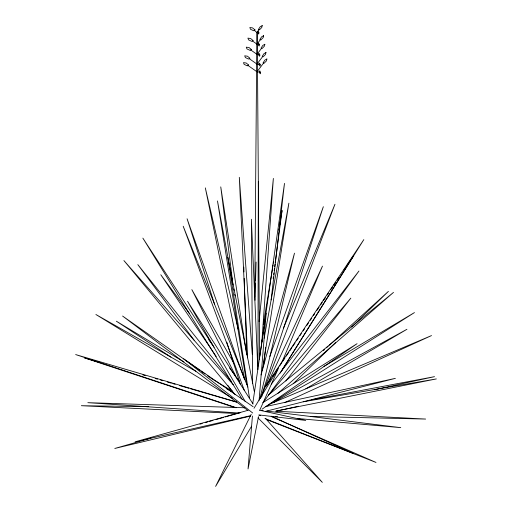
<?xml version="1.0" encoding="UTF-8"?>
<svg xmlns="http://www.w3.org/2000/svg" width="512" height="512" viewBox="0 0 512 512"><rect width="100%" height="100%" fill="white"/><g stroke="black" fill="none" stroke-linecap="round" stroke-linejoin="round"><path stroke-width="0.77" d="M257.958 366.131L258.336 181.491M254.752 296.89L256.864 32.218L257.274 32.461L259.578 359.347M255.014 300.301L255.501 282.758M255.546 281.165L256.083 262.029M261.856 341.882L273.363 178.413L259.104 321.581M259.098 400.346L266.182 313.21L252.723 403.782M252.429 416.058L248.045 468.941L258.534 416.621M263.469 366.586L265.286 350.72M265.472 349.133L265.651 347.552M271.117 299.962L284.493 183.36L259.84 356.262M273.165 278.541L273.376 276.96M273.683 274.586L273.894 272.998M274.202 270.624L274.515 268.25M274.72 266.669L275.034 264.294M275.238 262.707L282.074 210.464L279.482 226.227M262.374 370.144L288.883 203.168L264.122 338.291M263.277 324.742L272.608 268M272.87 266.419L273.126 264.845M273.389 263.27L273.645 261.696M278.835 230.17L279.091 228.589M259.878 398.765L294.483 253.152L261.056 375.014M261.21 396.531L323.341 206.701L269.818 356.442M261.843 395.654L334.957 204.256L283.494 328.064M281.786 362.541L322.483 266.106L266.739 385.408M259.802 410.106L278.259 368.659L254.003 408.275M251.232 414.253L215.603 486.4L251.597 426.202M281.466 371.002L353.427 255.949L346.746 265.907M280.16 373.101L363.821 239.61L265.286 386.758M257.19 32.269L258.931 29.645M265.734 386.669L267.955 383.354M269.293 381.357L271.072 378.707M272.41 376.717L274.189 374.061M275.968 371.405L278.643 367.424M279.533 366.099L281.76 362.784M282.65 361.453L284.877 358.138M286.208 356.147L288.877 352.166M289.773 350.835L291.994 347.52M292.883 346.195L295.11 342.874M296.448 340.883L298.227 338.227M300.006 335.578L301.344 333.587M303.123 330.931L304.461 328.941M306.688 325.626L308.467 322.97M310.246 320.314L311.584 318.323M313.363 315.667L314.701 313.677M316.922 310.362L319.149 307.046M320.486 305.056L322.266 302.4M323.603 300.41L325.382 297.754M327.162 295.098L328.499 293.107M330.726 289.792L332.506 287.136M333.837 285.146L335.622 282.496M337.402 279.84L338.733 277.85M344.077 269.888L344.966 268.557M263.066 402.682L358.957 271.021L271.328 384.109M257.19 43.91L260.339 39.731M257.19 54.099L261.536 48.333M257.19 63.853L262.682 56.563M257.19 71.533L263.584 63.046M260.07 398.643L262.029 396.115M285.875 380.979L350.835 298.144L269.165 394.426M273.702 402.573L277.146 399.238M293.203 383.674L335.642 342.528M351.706 326.963L388.41 291.379L329.344 345.165M323.437 350.547L324.621 349.472M326.394 347.853L328.16 346.24M277.568 393.626L393.517 292.371L268.294 395.117M261.99 409.229L357.062 343.693L262.97 402.592M266.157 406.547L414.458 312.582L323.974 366.406M305.773 388.819L406.931 329.293L273.651 402.266M256.621 32.358L257.274 32.461M284.589 402.637L431.52 335.584L270.259 403.898M257.05 32.538L257.69 32.294M150.842 438.17L114.79 448.461L250.65 416.038M199.93 424.166L202.227 423.514M205.299 422.637L207.597 421.978M209.133 421.542L212.966 420.448M216.032 419.571L223.706 417.382M225.242 416.947L240.576 412.57M247.738 410.387L135.117 441.818L250.79 415.622M265.811 411.283L395.373 378.362L265.971 406.496M276.653 411.014L298.534 406.253M374.336 389.76L434.515 376.659L311.93 399.75M276.006 411.091L436.352 378.925L303.213 401.792M148.429 406.675L81.344 405.696L236.608 413.549M259.034 415.302L260.634 415.341M310.848 416.474L425.632 419.059L275.77 411.206M244.691 407.782L87.846 402.669L239.181 413.05M275.149 416.531L277.536 416.742M297.408 418.502L400.762 427.642L267.11 411.11M257.05 44.179L258.202 44.301M257.05 54.362L258.643 54.541M257.05 64.122L259.059 64.339M257.05 71.795L259.392 72.051M258.854 414.918L305.709 420.416L259.488 410.234M261.574 410.426L263.155 410.624M100.698 362.624L84.589 357.933L235.475 407.712M142.899 374.906L145.203 375.571M155.174 378.477L157.478 379.149M160.544 380.038L162.848 380.71M167.45 382.048L171.29 383.168M172.819 383.61L175.123 384.282M179.725 385.619L188.934 388.301M190.47 388.749L236.506 402.144M236.365 401.926L75.648 354.573L236.442 407.725M266.624 419.59L376 462.438L271.341 416.538M264.941 418.528L353.395 453.478L271.194 416.166M195.84 371.258L95.891 314.496L232.454 398.349M226.374 388.602L232.621 392.154M183.936 361.965L116.352 321.203L170.906 357.075M211.923 378.842L232.403 391.194M253.158 406.746L183.693 358.835L252.71 413.011M252.416 40.954L256.717 43.974M250.778 49.99L256.717 54.163M249.216 58.643L256.717 63.917M247.981 65.453L256.717 71.597M193.229 365.69L122.573 316.032L248.218 410.714M194.534 366.611L199.77 370.285M201.082 371.206L205.005 373.965M207.622 375.802L211.546 378.56M254.336 30.349L256.717 32.333M257.99 417.894L322.317 482.362L265.702 418.611M233.293 384.762L123.91 260.563L235.194 394.733M231.149 381.19L137.824 264.634L194.086 340.128M227.936 385.549L233.658 393.229M189.261 313.338L160.787 274.739L216.237 356.499M208.723 339.712L212.518 344.858M229.606 368.013L239.571 381.523M214.054 347.238L142.854 238.118L242.202 399.36M253.094 404.07L187.526 301.235L245.094 401.274M233.677 362.931L191.84 289.632L235.821 376.23M247.872 387.098L183.194 226.227L244.262 390.176M244.39 379.027L187.072 218.765L214.528 304.045M226.784 342.118L240.269 384M238.163 329.344L205.325 187.891L244.627 379.078M254.227 391.098L227.776 257.382L249.459 397.869M232.998 284.922L217.485 200.947L246.822 384.589M233.722 288.845L234.016 290.419M234.739 294.342L235.027 295.91M246.726 354.874L220.755 186.874L232.358 279.59M244.659 377.85L244.858 379.437M252.282 354.33L239.302 177.312L247.635 357.869M257.856 369.67L251.379 219.232L252.653 383.661M243.808 267.13L243.974 271.923M244.186 278.317L244.486 287.104M244.538 288.698L246.701 352.608M258.899 32.762L258.714 34.029L257.862 33.19L257.517 31.405L258.157 31.136L258.899 32.762M259.411 44.768L259.232 46.035L258.374 45.197L258.029 43.411L258.669 43.142L259.411 44.768M259.846 55.002L259.667 56.269L258.816 55.43L258.47 53.645L259.104 53.382L259.846 55.002M260.269 64.8L260.09 66.067L259.232 65.229L258.886 63.443L259.526 63.181L260.269 64.8M260.602 72.518L260.416 73.786L259.565 72.947L259.219 71.162L259.859 70.893L260.602 72.518M262.234 25.6L261.741 27.539L259.411 29.888L258.458 29.402L260.205 26.752L262.234 25.6M263.642 35.686L263.149 37.632L260.813 39.981L259.866 39.488L261.613 36.838L263.642 35.686M264.838 44.288L264.346 46.227L262.01 48.576L261.062 48.09L262.81 45.434L264.838 44.288M265.984 52.518L265.491 54.464L263.155 56.813L262.208 56.32L263.955 53.67L265.984 52.518M266.886 59.002L266.394 60.941L264.058 63.29L263.11 62.803L264.858 60.154L266.886 59.002M254.982 29.933L253.69 30.765L250.502 29.274L249.824 27.514L252.595 27.917L254.982 29.933M253.062 40.531L251.77 41.37L248.582 39.872L247.904 38.112L250.675 38.522L253.062 40.531M251.43 49.568L250.131 50.406L246.944 48.909L246.272 47.149L249.043 47.558L251.43 49.568M249.862 58.221L248.563 59.059L245.376 57.562L244.704 55.802L247.475 56.211L249.862 58.221M248.627 65.037L247.334 65.869L244.147 64.378L243.475 62.618L246.24 63.021L248.627 65.037"/></g></svg>
